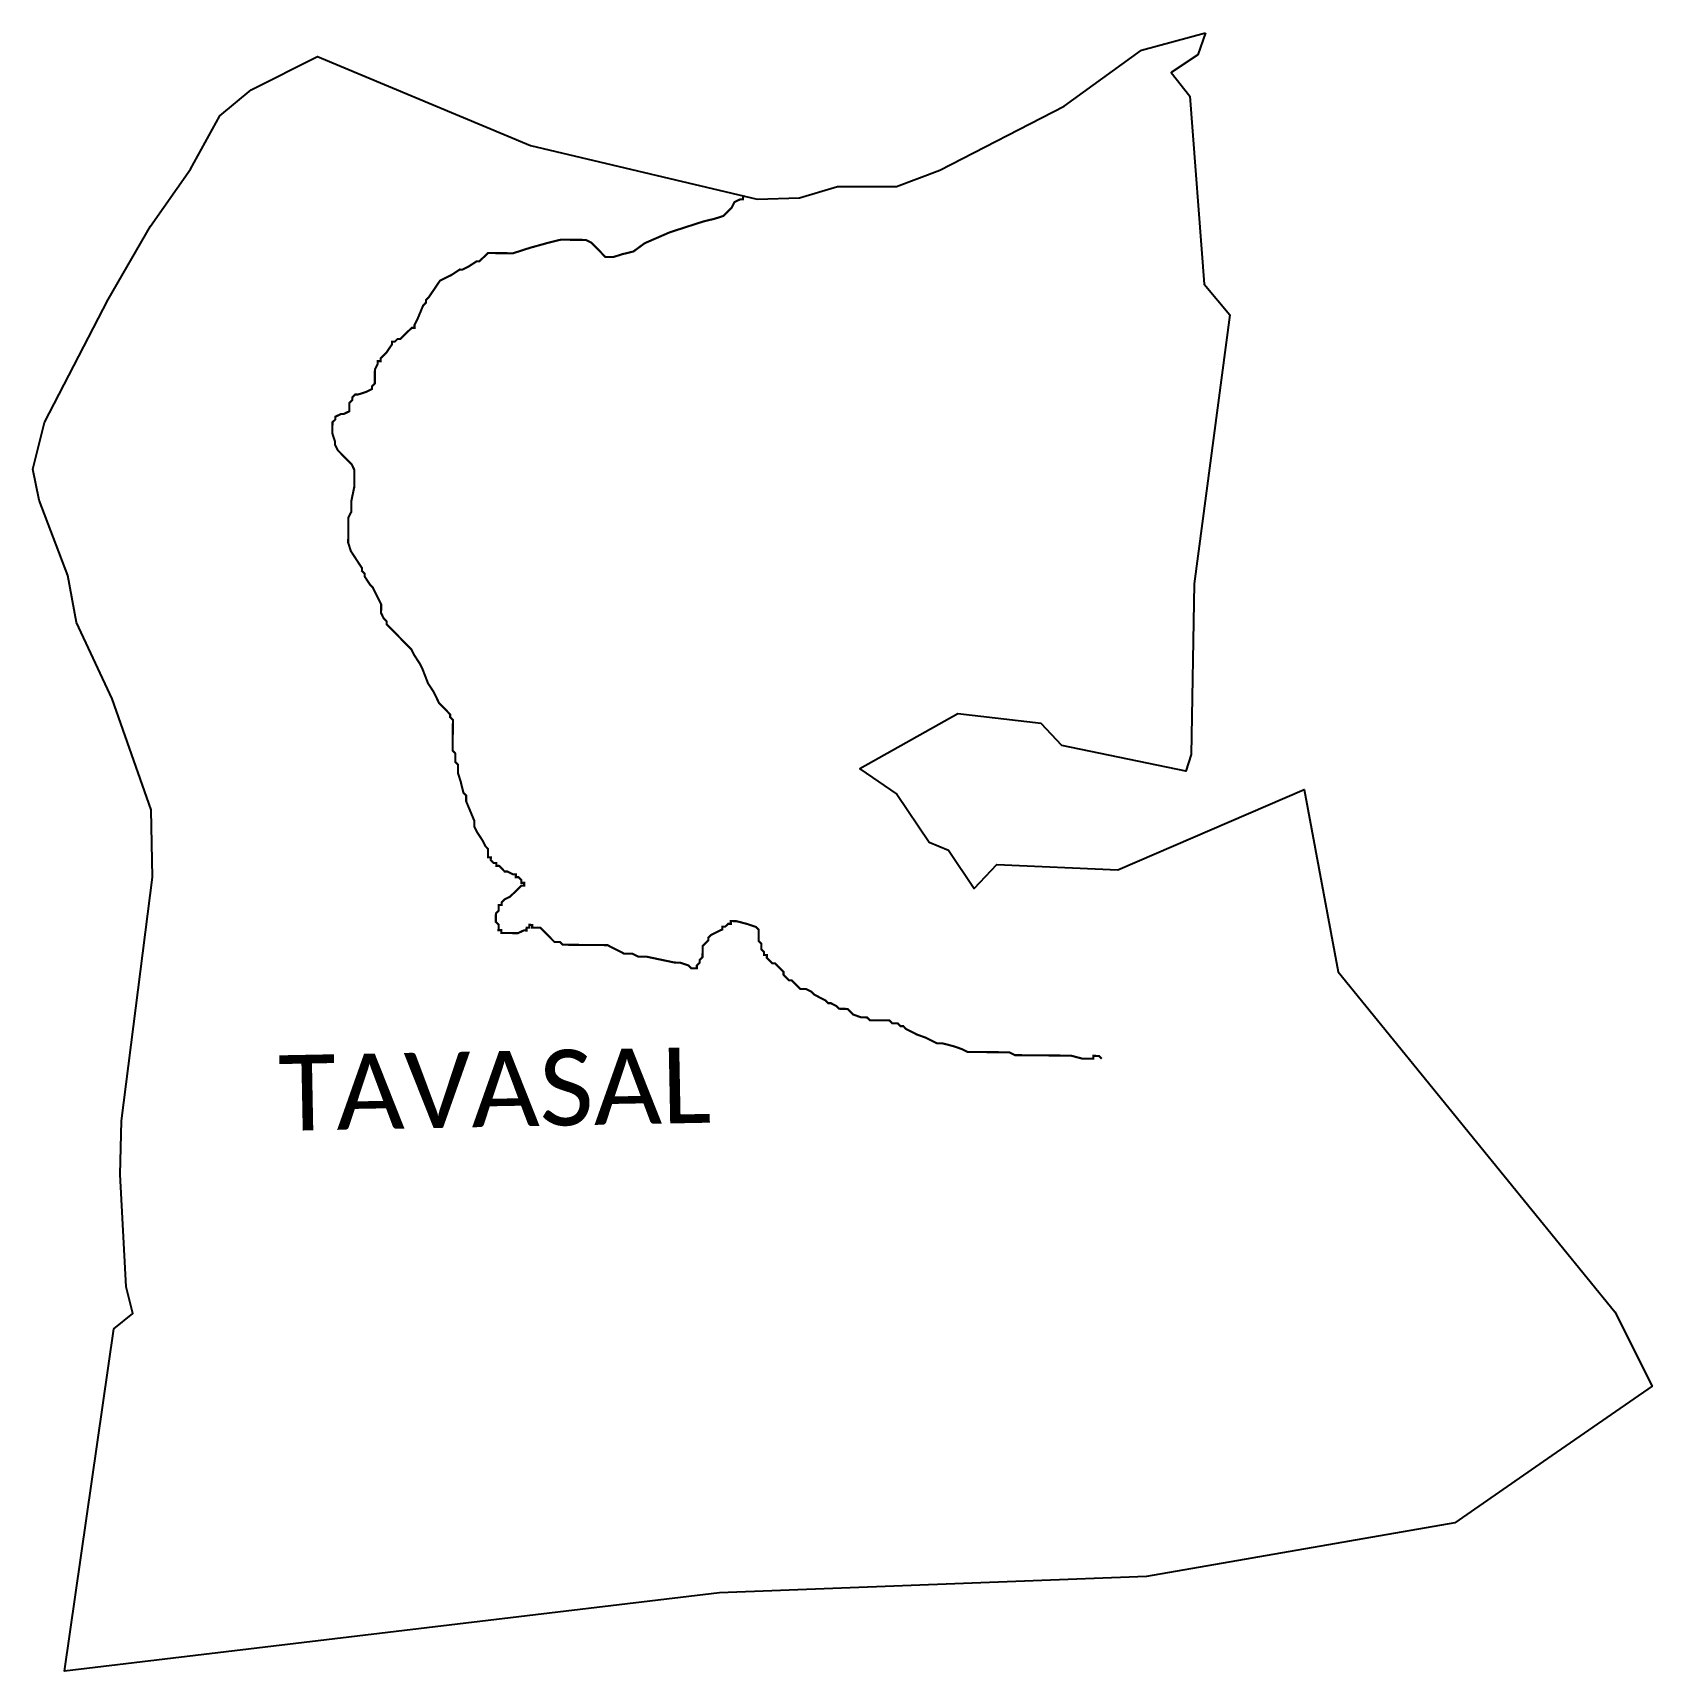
# Model space of a CAD drawing. Header units: metres. Extents: x 312439 to 314767, y 1912286 to 1914642.
import ezdxf

# ---------------------------------------------------------------- set-up
doc = ezdxf.new("R2010")
doc.units = ezdxf.units.M
for name, color, linetype in [('HAZARDS LINE', 1, 'Continuous'), ('village', 3, 'Continuous'), ('VILLAGE NAME', 250, 'Continuous')]:
    doc.layers.add(name, color=color, linetype=linetype)
doc.styles.get("Standard").update_dxf_attribs({"font": 'simplex.shx'})

msp = doc.modelspace()

# ---------------------------------------------------------------- linework, layer by layer
at = {"layer": 'HAZARDS LINE', "lineweight": 18, "const_width": 3.02}
msp.add_lwpolyline([(313975.8, 1913166.3), (313971.8, 1913170.4), (313963.7, 1913170.5), (313963.7, 1913166.4), (313947.6, 1913166.6), (313931.6, 1913170.8), (313851.1, 1913171.5), (313843.1, 1913175.6), (313782.8, 1913176.1), (313774.8, 1913180.2), (313762.7, 1913184.4), (313746.7, 1913188.5), (313738.6, 1913188.6), (313722.6, 1913196.8), (313710.6, 1913200.9), (313694.6, 1913209.1), (313690.6, 1913213.2), (313686.5, 1913213.2), (313682.6, 1913217.3), (313674.5, 1913217.3), (313670.5, 1913221.4), (313642.4, 1913221.7), (313638.4, 1913225.7), (313630.3, 1913225.8), (313618.3, 1913229.9), (313614.3, 1913234), (313610.3, 1913238), (313598.3, 1913238.2), (313594.3, 1913242.2), (313586.3, 1913246.3), (313582.3, 1913246.3), (313578.3, 1913250.4), (313562.3, 1913258.6), (313558.3, 1913262.7), (313550.3, 1913266.7), (313542.2, 1913266.8), (313538.2, 1913270.9), (313534.2, 1913274.9), (313530.3, 1913279), (313526.2, 1913279), (313522.2, 1913283.1), (313518.3, 1913287.2), (313518.3, 1913291.2), (313514.3, 1913295.2), (313506.3, 1913303.4), (313502.3, 1913303.4), (313498.3, 1913307.5), (313494.3, 1913311.5), (313494.4, 1913315.5), (313490.4, 1913315.6), (313490.4, 1913319.6), (313486.4, 1913323.7), (313486.5, 1913331.7), (313482.5, 1913335.8), (313482.6, 1913351.9), (313478.7, 1913355.9), (313466.6, 1913360), (313450.6, 1913364.2), (313442.5, 1913364.3), (313442.5, 1913360.3), (313438.5, 1913360.3), (313434.4, 1913356.3), (313430.4, 1913356.3), (313430.3, 1913352.3), (313422.3, 1913348.4), (313414.2, 1913344.4), (313410.1, 1913340.4), (313410.1, 1913336.4), (313406, 1913332.4), (313402, 1913328.4), (313401.8, 1913312.3), (313397.8, 1913308.4), (313397.7, 1913304.3), (313393.7, 1913300.4), (313393.6, 1913296.3), (313385.6, 1913296.4), (313381.6, 1913300.5), (313369.6, 1913304.6), (313361.5, 1913304.7), (313321.4, 1913313.1), (313309.3, 1913313.2), (313301.3, 1913317.3), (313289.2, 1913317.4), (313281.2, 1913321.5), (313273.2, 1913325.6), (313265.2, 1913329.7), (313200.8, 1913330.3), (313196.9, 1913334.3), (313188.8, 1913334.4), (313184.8, 1913338.4), (313180.8, 1913342.5), (313176.9, 1913346.6), (313172.9, 1913350.6), (313168.9, 1913354.7), (313156.8, 1913354.8), (313156.8, 1913358.8), (313152.8, 1913358.9), (313152.8, 1913354.8), (313148.8, 1913354.9), (313148.7, 1913350.8), (313144.7, 1913350.9), (313136.6, 1913346.9), (313112.5, 1913347.2), (313112.5, 1913351.2), (313108.5, 1913351.2), (313108.6, 1913359.3), (313104.6, 1913363.3), (313104.7, 1913375.4), (313108.8, 1913379.4), (313108.8, 1913387.4), (313112.9, 1913387.4), (313112.9, 1913391.4), (313117, 1913395.4), (313125, 1913399.3), (313129.1, 1913403.3), (313133.2, 1913407.3), (313141.3, 1913415.3), (313145.3, 1913415.3), (313145.3, 1913419.3), (313141.3, 1913419.3), (313141.3, 1913423.3), (313137.4, 1913427.4), (313133.3, 1913427.4), (313133.4, 1913431.5), (313129.3, 1913431.5), (313121.3, 1913435.6), (313117.3, 1913435.6), (313113.3, 1913439.7), (313109.3, 1913443.7), (313105.3, 1913443.8), (313105.4, 1913447.8), (313101.3, 1913447.8), (313097.3, 1913451.9), (313097.4, 1913455.9), (313093.4, 1913456), (313093.5, 1913468), (313089.5, 1913472.1), (313085.5, 1913480.2), (313077.6, 1913492.3), (313073.6, 1913500.4), (313073.7, 1913508.4), (313061.9, 1913536.7), (313062, 1913544.8), (313058, 1913548.8), (313054.1, 1913564.9), (313050.2, 1913577.1), (313050.3, 1913589.1), (313046.3, 1913593.2), (313046.4, 1913605.3), (313042.5, 1913609.3), (313042.9, 1913653.6), (313038.9, 1913657.6), (313038.9, 1913661.6), (313030.9, 1913669.8), (313023, 1913677.9), (313019, 1913686), (313015.1, 1913694.1), (313007.1, 1913706.2), (312999.3, 1913726.4), (312995.3, 1913734.5), (312987.4, 1913746.6), (312983.4, 1913754.7), (312979.4, 1913758.7), (312975.4, 1913762.8), (312971.5, 1913766.9), (312963.5, 1913775), (312959.5, 1913779), (312955.5, 1913783.1), (312951.5, 1913787.2), (312947.5, 1913791.2), (312947.6, 1913795.2), (312943.6, 1913799.3), (312939.6, 1913807.4), (312939.8, 1913819.5), (312935.8, 1913827.5), (312931.9, 1913835.6), (312927.9, 1913843.7), (312923.9, 1913847.8), (312916, 1913859.9), (312916, 1913863.9), (312912, 1913868), (312912.1, 1913872), (312904.1, 1913884.2), (312896.2, 1913896.3), (312892.3, 1913908.4), (312892.6, 1913944.6), (312896.7, 1913952.6), (312896.9, 1913968.7), (312901.1, 1913988.8), (312901.3, 1914012.9), (312897.3, 1914021), (312881.4, 1914037.3), (312877.4, 1914041.3), (312873.4, 1914049.4), (312873.5, 1914053.4), (312869.6, 1914065.5), (312869.7, 1914081.6), (312873.8, 1914085.6), (312873.8, 1914089.6), (312881.9, 1914093.6), (312885.9, 1914093.5), (312894, 1914097.5), (312894.1, 1914109.6), (312898.2, 1914113.5), (312898.2, 1914117.6), (312902.3, 1914121.6), (312906.3, 1914121.5), (312918.4, 1914125.4), (312926.5, 1914129.4), (312926.5, 1914133.4), (312930.6, 1914137.4), (312930.7, 1914157.5), (312934.8, 1914165.5), (312934.9, 1914169.5), (312938.9, 1914169.5), (312938.9, 1914173.5), (312947, 1914181.5), (312955.2, 1914193.5), (312955.2, 1914197.5), (312959.3, 1914197.5), (312963.3, 1914201.5), (312967.3, 1914201.4), (312975.5, 1914209.4), (312979.5, 1914213.4), (312983.6, 1914217.4), (312987.6, 1914217.4), (312987.6, 1914221.4), (312991.7, 1914229.4), (313000, 1914249.4), (313004, 1914253.4), (313004.1, 1914257.4), (313008.1, 1914261.4), (313016.3, 1914273.4), (313024.4, 1914285.4), (313040.6, 1914293.3), (313052.7, 1914301.3), (313056.7, 1914301.2), (313064.8, 1914305.2), (313077, 1914313.1), (313081, 1914313.1), (313085.1, 1914317.1), (313093.2, 1914325), (313129.4, 1914324.7), (313153.6, 1914332.5), (313181.8, 1914340.3), (313197.9, 1914344.2), (313234.1, 1914343.9), (313242.1, 1914339.8), (313250.1, 1914331.7), (313254.1, 1914327.6), (313258.1, 1914323.5), (313262.1, 1914319.5), (313274.1, 1914319.4), (313286.2, 1914323.3), (313302.4, 1914327.2), (313318.6, 1914339.1), (313354.9, 1914354.9), (313379.1, 1914362.7), (313403.3, 1914370.5), (313419.5, 1914374.4), (313431.6, 1914378.3), (313439.7, 1914386.3), (313443.7, 1914390.3), (313447.8, 1914398.3), (313455.9, 1914402.2), (313459.9, 1914402.2), (313460, 1914406.2), (313462.4, 1914406.9)], dxfattribs=at)
at = {"layer": 'village', "flags": 128}
msp.add_lwpolyline([(314125.2, 1914641.8), (314114.3, 1914610)], dxfattribs=at)
at = {"layer": 'village', "color": 3, "true_color": 0x00ff00}
for points in [[(313681.3, 1913546.9, 0), (313727.6, 1913478, 0), (313755.5, 1913466.5, 0), (313792.3, 1913411.1, 0), (313825.1, 1913445.8, 0), (313998.9, 1913438, 0), (314266.9, 1913553.4, 0), (314315.9, 1913291.3, 0), (314713.8, 1912802.3, 0), (314767.5, 1912695.6, 0), (314617.1, 1912591.3, 0), (314483.6, 1912498.8, 0), (314040.3, 1912421.8, 0), (313426.3, 1912398.1, 0), (312484.3, 1912285.5, 0), (312555.5, 1912778.1, 0), (312582.5, 1912800, 0), (312573.2, 1912838.4, 0), (312564.6, 1912999.8, 0), (312566.3, 1913077.1, 0), (312610.7, 1913427.5, 0), (312609.2, 1913524.3, 0), (312553.1, 1913684, 0), (312501.5, 1913793.5, 0), (312489.2, 1913861.1, 0), (312448, 1913969.6, 0), (312438.7, 1914014, 0), (312455.6, 1914081.4, 0), (312547, 1914258.3, 0), (312607.8, 1914363.5, 0), (312665.6, 1914445.8, 0), (312707.7, 1914522.4, 0), (312752.8, 1914559.5, 0), (312848.4, 1914607.6, 0), (313154.3, 1914479.9, 0), (313480.5, 1914402.6, 0), (313541.3, 1914404.2, 0), (313595.7, 1914420.9, 0), (313680.6, 1914420.6, 0), (313743.3, 1914444.3, 0), (313921.8, 1914536.1, 0), (314033.3, 1914616.8, 0), (314125.2, 1914641.8, 0)], [(314114.3, 1914610, 0), (314075.6, 1914584.7, 0), (314102.5, 1914550.6, 0), (314123.1, 1914280.4, 0), (314160.1, 1914236, 0), (314108.6, 1913849.4, 0), (314104.3, 1913603.7, 0), (314096.6, 1913579.9, 0), (313918.4, 1913616.6, 0), (313888.8, 1913648.5, 0), (313769.1, 1913662.2, 0), (313627.8, 1913583.4, 0), (313681.3, 1913546.9, 0)]]:
    msp.add_polyline3d(points, dxfattribs=at)

# ---------------------------------------------------------------- texts
at = {"layer": 'VILLAGE NAME', "insert": (312791.1, 1913171.2), "char_height": 108.748, "attachment_point": 1, "rotation": 1.1028}
msp.add_mtext_dynamic_manual_height_columns('{\\fCalibri|b0|i0|c0|p34;TAVASAL}', width=1571.314, gutter_width=543.7, heights=[0], dxfattribs=at)

doc.saveas('drawing.dxf')
